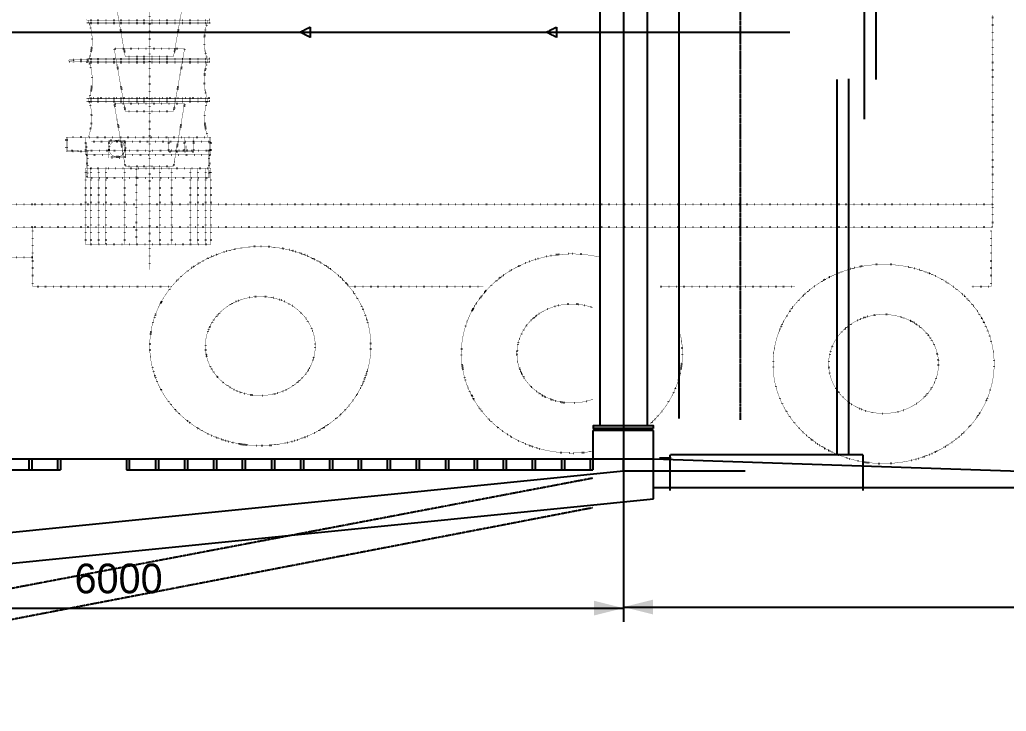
# Model space of a CAD drawing. Extents: x -326402 to 5111156, y -86404 to 1223589.
# Drawn here: x -51320 to -45074, y -39461 to -35084 of the extents above; entities that cross this region are included whole.
import ezdxf
from ezdxf.enums import TextEntityAlignment as Align

# ---------------------------------------------------------------- set-up
doc = ezdxf.new("R2010")
doc.units = 0
doc.header["$LTSCALE"] = 0.5
doc.header["$MEASUREMENT"] = 0
for name, pattern in [('ACAD_ISO07W100', [3, 0, -3]), ('CENTER', [2, 1.25, -0.25, 0.25, -0.25]), ('HIDDEN', [9.525, 6.35, -3.175])]:
    doc.linetypes.add(name, pattern=pattern)
for name, color, linetype in [('47', 7, 'Continuous'), ('51', 7, 'Continuous'), ('BCO', 4, 'Continuous'), ('truck', 7, 'ACAD_ISO07W100')]:
    doc.layers.add(name, color=color, linetype=linetype)

msp = doc.modelspace()

# ---------------------------------------------------------------- linework, layer by layer
at = {"layer": '47', "color": 8, "linetype": 'Continuous'}
for p, q in [((-47647.7, -31260.3), (-47647.7, -37652.3)), ((-47647.7, -31260.3), (-47647.7, -37652.3)), ((-45972.7, -35713.1), (-45972.7, -33058.1)), ((-45897.7, -35463.1), (-45897.7, -33058.1)), ((-46147.7, -35463.1), (-46147.7, -37838.1)), ((-46072.7, -35458.3), (-46072.7, -37838.1)), ((-47690.6, -37684.1), (-47690.6, -37864)), ((-47307, -37684.1), (-47690.6, -37684.1)), ((-47307, -37864), (-41887.1, -38044.6)), ((-47194.7, -37859.3), (-47269.7, -37859.3)), ((-54397.7, -38630.7), (-47497.7, -37939)), ((-54422.3, -38829.2), (-47307, -38115.9))]:
    msp.add_line(p, q, dxfattribs=at)
at = {"layer": '47', "color": 8, "linetype": 'HIDDEN'}
for p, q in [((-47497.7, -31260.3), (-47497.7, -38762)), ((-47347.7, -31260.3), (-47347.7, -37652.3)), ((-47147.7, -31260.3), (-47147.7, -37607.3)), ((-47201.5, -38064), (-47201.5, -37838.1)), ((-45983.4, -37838.1), (-47201.5, -37838.1)), ((-45983.4, -37838.1), (-45983.4, -38064)), ((-57884.8, -37864), (-47311.1, -37864)), ((-51814.7, -37864), (-51062.3, -37864)), ((-51262.7, -37864), (-51262.7, -37935.4)), ((-51243.5, -37864), (-51243.5, -37935.4)), ((-51080.9, -37864), (-51080.9, -37935.4)), ((-51062.3, -37864), (-51062.3, -37935.4)), ((-50644.4, -37864), (-49892, -37864)), ((-50644.4, -37864), (-50644.4, -37935.4)), ((-50625.8, -37864), (-50625.8, -37935.4)), ((-50460.2, -37864), (-50460.2, -37935.4)), ((-50441.6, -37864), (-50441.6, -37935.4)), ((-50276.6, -37864), (-50276.6, -37935.4)), ((-50258, -37864), (-50258, -37935.4)), ((-50092.4, -37864), (-50092.4, -37935.4)), ((-50073.2, -37864), (-50073.2, -37935.4)), ((-49910.6, -37864), (-49158.2, -37864)), ((-49910.6, -37864), (-49910.6, -37935.4)), ((-49910.6, -37864), (-49910.6, -37935.4)), ((-49892, -37864), (-49892, -37935.4)), ((-49892, -37864), (-49892, -37935.4)), ((-49726.4, -37864), (-49726.4, -37935.4)), ((-49707.8, -37864), (-49707.8, -37935.4)), ((-49542.8, -37864), (-49542.8, -37935.4)), ((-49524.2, -37864), (-49524.2, -37935.4)), ((-49358.6, -37864), (-49358.6, -37935.4)), ((-49339.4, -37864), (-49339.4, -37935.4)), ((-49176.8, -37864), (-49176.8, -37935.4)), ((-49176.8, -37864), (-48424.4, -37864)), ((-49176.8, -37864), (-49176.8, -37935.4)), ((-49158.2, -37864), (-49158.2, -37935.4)), ((-49158.2, -37864), (-49158.2, -37935.4)), ((-48992.6, -37864), (-48992.6, -37935.4)), ((-48974, -37864), (-48974, -37935.4)), ((-48809, -37864), (-48809, -37935.4)), ((-48790.4, -37864), (-48790.4, -37935.4)), ((-48624.8, -37864), (-48624.8, -37935.4)), ((-48605.6, -37864), (-48605.6, -37935.4)), ((-48443, -37864), (-48443, -37935.4)), ((-48443, -37864), (-47690.6, -37864)), ((-48443, -37864), (-48443, -37935.4)), ((-48424.4, -37864), (-48424.4, -37935.4)), ((-48424.4, -37864), (-48424.4, -37935.4)), ((-48258.8, -37864), (-48258.8, -37935.4)), ((-48240.2, -37864), (-48240.2, -37935.4)), ((-48075.2, -37864), (-48075.2, -37935.4)), ((-48056.6, -37864), (-48056.6, -37935.4)), ((-47891, -37864), (-47891, -37935.4)), ((-47871.8, -37864), (-47871.8, -37935.4)), ((-47709.2, -37864), (-47709.2, -37935.4)), ((-47690.6, -37864), (-47690.6, -37935.4)), ((-47497.7, -37939), (-47497.7, -37864)), ((-51062.3, -37935.4), (-51814.7, -37935.4)), ((-49892, -37935.4), (-50644.4, -37935.4)), ((-49158.2, -37935.4), (-49910.6, -37935.4)), ((-48424.4, -37935.4), (-49176.8, -37935.4)), ((-47690.6, -37935.4), (-48443, -37935.4)), ((-54397.7, -39255.3), (-47690.6, -37983.6)), ((-47307, -38044.6), (-32928.4, -38044.6)), ((-54397.7, -39460.8), (-47690.6, -38170.7))]:
    msp.add_line(p, q, dxfattribs=at)
at = {"layer": '47', "color": 8, "linetype": 'ACAD_ISO07W100'}
for p, q in [((-50497.3, -34091.5), (-50497.3, -36664.5)), ((-50721.9, -34919.7), (-50651.9, -35316.4)), ((-50275.8, -34919.7), (-50345.8, -35316.4)), ((-50895.1, -35086.6), (-50117.6, -35086.6)), ((-50884.2, -35088.2), (-50884.2, -35102.1)), ((-50128.4, -35088.2), (-50128.4, -35102.1)), ((-50895.1, -35103.7), (-50117.6, -35103.7)), ((-50895.1, -35106), (-50117.6, -35106)), ((-50721.9, -35266.8), (-50275.8, -35266.8)), ((-50721.9, -35266.8), (-50651.9, -35663.5)), ((-50275.8, -35266.8), (-50345.8, -35663.5)), ((-50892.2, -35338.4), (-51004.2, -35338.4)), ((-51003.3, -35338.5), (-50975.5, -35343.8)), ((-50895.1, -35332.2), (-50117.6, -35332.2)), ((-50895.1, -35334.6), (-50117.6, -35334.6)), ((-50892.2, -35337.2), (-50892.2, -35348.9)), ((-50884.5, -35335.3), (-50891.3, -35335.3)), ((-50884.2, -35339.2), (-50891.3, -35339.2)), ((-50884.2, -35347), (-50891.3, -35347)), ((-50884.2, -35336.1), (-50884.2, -35350.1)), ((-50884.2, -35336.1), (-50884.2, -35350.1)), ((-50651.9, -35316.4), (-50345.8, -35316.4)), ((-50128.4, -35336.1), (-50128.4, -35350.1)), ((-51005.1, -35347.6), (-50977.2, -35352.9)), ((-50892.2, -35347.7), (-50971.7, -35347.7)), ((-50895.1, -35351.6), (-50117.6, -35351.6)), ((-50895.1, -35353.9), (-50117.6, -35353.9)), ((-50884.5, -35350.9), (-50891.3, -35350.9)), ((-50117.6, -35580.2), (-50896.2, -35580.2)), ((-50895.1, -35580.2), (-50117.6, -35580.2)), ((-50895.1, -35582.5), (-50117.6, -35582.5)), ((-50884.2, -35584), (-50884.2, -35598)), ((-50128.4, -35584), (-50128.4, -35598)), ((-50895.1, -35599.5), (-50117.6, -35599.5)), ((-50895.1, -35601.9), (-50117.6, -35601.9)), ((-50721.9, -35613.9), (-50275.8, -35613.9)), ((-50721.9, -35613.9), (-50651.9, -36010.6)), ((-50275.8, -35613.9), (-50345.8, -36010.6)), ((-50651.9, -35663.5), (-50345.8, -35663.5)), ((-51024.8, -35918), (-51024.8, -35828.1)), ((-50905.5, -35828.1), (-51024.8, -35828.1)), ((-51020.2, -35918), (-51020.2, -35828.1)), ((-50903.9, -35828.1), (-50903.9, -35939.7)), ((-50899.3, -35828.1), (-50110.6, -35828.1)), ((-50377.4, -35828.1), (-50377.4, -35918)), ((-50278.8, -35828.1), (-50278.8, -35918)), ((-50218.5, -35828.1), (-50218.5, -35918)), ((-50115.2, -35939.7), (-50115.2, -35828.1)), ((-50110.6, -35828.1), (-50110.6, -35939.7)), ((-50903.9, -35894.7), (-50903.9, -35927.3)), ((-50899.3, -35867.8), (-50899.3, -35939.7)), ((-50864.4, -35855.6), (-50117.5, -35855.4)), ((-50754.9, -35848.9), (-50754.9, -35958.9)), ((-50651.1, -35848.9), (-50754.9, -35848.9)), ((-50754.9, -35886.9), (-50752.2, -35886.9)), ((-50716.9, -35848.9), (-50716.9, -35851.6)), ((-50689.1, -35848.9), (-50689.1, -35851.6)), ((-50665.2, -35852), (-50672.7, -35859.6)), ((-50651.1, -35886.9), (-50653.8, -35886.9)), ((-50651.1, -35958.9), (-50651.1, -35848.9)), ((-50270.2, -35882.4), (-50270.2, -35900.8)), ((-50260.9, -35882.4), (-50260.9, -35900.8)), ((-50117.5, -35855.4), (-50115.2, -35857.3)), ((-50903.9, -35918), (-51024.8, -35918)), ((-51020.2, -35911.8), (-50948.9, -35911.8)), ((-50948.9, -35911.8), (-50948.9, -35918)), ((-50903.9, -35939.7), (-50754.9, -35939.7)), ((-50895.7, -35911.8), (-50117.8, -35911.8)), ((-50895.7, -35939.7), (-50895.7, -36023.3)), ((-50891.1, -35911.8), (-50891.1, -36085.3)), ((-50754.9, -35914.8), (-50752.2, -35914.8)), ((-50751.8, -35938.6), (-50744.2, -35931.1)), ((-50741.9, -35952.7), (-50651.1, -35952.7)), ((-50741.9, -35958.9), (-50651.1, -35958.9)), ((-50689.1, -35952.7), (-50689.1, -35950)), ((-50651.1, -35914.8), (-50653.8, -35914.8)), ((-50651.1, -35939.7), (-50110.6, -35939.7)), ((-50218.5, -35911), (-50377.4, -35911)), ((-50377.4, -35918), (-50218.5, -35918)), ((-50122.5, -35911.8), (-50122.5, -36085.3)), ((-50117.8, -35939.7), (-50117.8, -36023.3)), ((-50903.1, -36023.3), (-50903.1, -36506.8)), ((-50903.1, -36023.3), (-50756.7, -36023.3)), ((-50869.5, -36023.3), (-50869.5, -36506.8)), ((-50821.1, -36023.3), (-50821.1, -36506.8)), ((-50773.8, -36023.3), (-50773.8, -36496.3)), ((-50760.3, -36023.3), (-50110.5, -36023.3)), ((-50655.6, -36023.3), (-50655.6, -36506.8)), ((-50651.9, -36010.6), (-50345.8, -36010.6)), ((-50581.2, -36506.8), (-50581.2, -36023.3)), ((-50432.4, -36023.3), (-50432.4, -36506.8)), ((-50358, -36023.3), (-50358, -36506.8)), ((-50239.8, -36023.3), (-50239.8, -36506.8)), ((-50192.5, -36023.3), (-50192.5, -36506.8)), ((-50144.1, -36023.3), (-50144.1, -36506.8)), ((-50110.5, -36023.3), (-50110.5, -36506.8)), ((-50895.7, -36035.8), (-50895.7, -36085.3)), ((-50895.7, -36085.3), (-50117.8, -36085.3)), ((-50117.8, -36035.6), (-50117.8, -36085.3)), ((-50110.5, -36506.8), (-50903.1, -36506.8)), ((-50773.8, -36490.2), (-50773.8, -36506.8))]:
    msp.add_line(p, q, dxfattribs=at)
at = {"layer": '47', "color": 4, "linetype": 'Continuous'}
msp.add_line((-57884.8, -35164), (-46444.2, -35164), dxfattribs=at)
at = {"layer": '47', "color": 9, "linetype": 'Continuous'}
msp.add_line((-47307, -38115.9), (-47307, -37684.1), dxfattribs=at)
at = {"layer": '47', "color": 8, "linetype": 'ACAD_ISO07W100'}
msp.add_circle((-50703, -35900.8), 51.1, dxfattribs=at)
for centre, radius, start, end in [((-50895.1, -35085.5), 1.16, 90, 270), ((-50885.8, -35088.2), 1.55, 0, 90), ((-50126.9, -35088.2), 1.55, 90, 180), ((-50117.6, -35085.5), 1.16, 270, 90), ((-50895.1, -35104.8), 1.16, 90, 270), ((-50885.8, -35102.1), 1.55, 270, 0), ((-51212, -35219.1), 351.4, 341.22104, 18.77896), ((-49800.6, -35219.1), 351.4, 161.22104, 198.77896), ((-50126.9, -35102.1), 1.55, 180, 270), ((-50117.6, -35104.8), 1.16, 270, 90), ((-51004.2, -35343.1), 4.65, 79.28824, 259.28824), ((-50976.3, -35348.4), 4.65, 259.28824, 79.28824), ((-50895.1, -35333.4), 1.16, 90, 270), ((-50889.5, -35337.2), 2.61, 131.98156, 228.01844), ((-50882.9, -35343.1), 9.26, 155.05826, 204.94174), ((-50889.5, -35348.9), 2.61, 131.98156, 228.01844), ((-50885.8, -35336.1), 1.55, 0, 90), ((-50885.8, -35336.1), 1.55, 0, 90), ((-50126.9, -35336.1), 1.55, 90, 180), ((-50117.6, -35333.4), 1.16, 270, 90), ((-50895.1, -35352.8), 1.16, 90, 270), ((-50885.8, -35350.1), 1.55, 270, 0), ((-50885.8, -35350.1), 1.55, 270, 0), ((-51212, -35467), 351.4, 341.22104, 18.77896), ((-49800.6, -35467), 351.4, 161.22104, 198.77896), ((-50126.9, -35350.1), 1.55, 180, 270), ((-50117.6, -35352.8), 1.16, 270, 90), ((-50895.1, -35581.3), 1.16, 90, 270), ((-50885.8, -35584), 1.55, 0, 90), ((-50126.9, -35584), 1.55, 90, 180), ((-50117.6, -35581.3), 1.16, 270, 90), ((-50895.1, -35600.7), 1.16, 90, 270), ((-50885.8, -35598), 1.55, 270, 0), ((-51215.2, -35705.9), 351.6, 339.661, 17.20513), ((-49798.3, -35708.3), 351.5, 162.37389, 199.92439), ((-50126.9, -35598), 1.55, 180, 270), ((-50117.6, -35600.7), 1.16, 270, 90)]:
    msp.add_arc(centre, radius, start, end, dxfattribs=at)
at = {"layer": '47', "color": 8, "linetype": 'Continuous'}
msp.add_3dface([(-47309.8, -37671.7), (-47687.3, -37671.7), (-47687.3, -37651.7), (-47309.8, -37651.7)], dxfattribs=at)
at = {"layer": '51', "linetype": 'Continuous'}
for p, q in [((-47497.7, -37939), (-46726.3, -37939)), ((-47497.7, -38663.1), (-47497.7, -38894.9)), ((-47497.7, -38801.2), (-33997.5, -38801.2))]:
    msp.add_line(p, q, dxfattribs=at)
at = {"layer": '51', "color": 8, "linetype": 'Continuous'}
msp.add_line((-53497.7, -38807.9), (-47497.7, -38807.9), dxfattribs=at)
at = {"layer": '51', "linetype": 'Continuous'}
for points in [[(-47685.2, -38761), (-47497.7, -38807.9), (-47685.2, -38854.7)], [(-47310.2, -38848), (-47497.7, -38801.2), (-47310.2, -38754.3)]]:
    msp.add_solid(points, dxfattribs=at)
at = {"layer": 'BCO', "color": 1, "linetype": 'CENTER'}
for p, q in [((-46758.2, -31072.2), (-46758.2, -37616.7)), ((-49480.2, -35132), (-49543.7, -35164)), ((-47921.2, -35132), (-47984.8, -35164)), ((-49480.2, -35195.9), (-49543.7, -35164)), ((-47921.2, -35195.9), (-47984.8, -35164))]:
    msp.add_line(p, q, dxfattribs=at)
at = {"layer": 'BCO', "color": 1, "linetype": 'Continuous'}
for p, q in [((-49480.2, -35132), (-49480.2, -35195.9)), ((-47921.2, -35132), (-47921.2, -35195.9))]:
    msp.add_line(p, q, dxfattribs=at)
at = {"layer": 'truck', "color": 8}
for p, q in [((-45161.5, -35055.7), (-45161.5, -36253.9)), ((-51236.5, -36253.9), (-53347.7, -36253.9)), ((-45161.5, -36253.9), (-51236.5, -36253.9)), ((-51236.5, -36771.8), (-51236.5, -36399.9)), ((-51236.5, -36589.9), (-51760, -36589.9)), ((-49236.2, -36771.8), (-48384.6, -36771.8)), ((-47263.9, -36771.8), (-46412.3, -36771.8))]:
    msp.add_line(p, q, dxfattribs=at)
for points in [[(-51236.5, -36397.2), (-53339.8, -36397.2), (-53339.8, -36268.8)], [(-45161.5, -36253.9), (-45161.5, -36397.2), (-51236.5, -36397.2)], [(-45291.5, -36771.8), (-45169, -36771.8), (-45169, -36418.6)], [(-51236.5, -36771.8), (-50357, -36771.8)]]:
    msp.add_lwpolyline(points, dxfattribs=at)
for points in [[(-45151.1, -37262.8, 0.054433), (-45164.6, -37139.9, 0.053505), (-45204.4, -37021.7, 0.051871), (-45269.1, -36912.8, 0.049878), (-45356.1, -36817.4, 0.047885), (-45462.2, -36739, 0.046179), (-45583.2, -36680.8, 0.044953), (-45714.6, -36644.9, 0.044315), (-45851.1, -36632.8, 0.044315), (-45987.7, -36644.9, 0.044953), (-46119, -36680.8, 0.046179), (-46240, -36739, 0.047885), (-46346.1, -36817.4, 0.049878), (-46433.2, -36912.8, 0.051871), (-46497.8, -37021.7, 0.053505), (-46537.7, -37139.9, 0.054433), (-46551.1, -37262.8, 0.054433), (-46537.7, -37385.7, 0.053505), (-46497.8, -37503.9, 0.051871), (-46433.2, -37612.8, 0.049878), (-46346.1, -37708.3, 0.047885), (-46240, -37786.7, 0.046179), (-46119, -37844.9, 0.044953), (-45987.7, -37880.7, 0.044315), (-45851.1, -37892.8, 0.044315), (-45714.6, -37880.7, 0.044953), (-45583.2, -37844.9, 0.046179), (-45462.2, -37786.7, 0.047885), (-45356.1, -37708.3, 0.049878), (-45269.1, -37612.8, 0.051871), (-45204.4, -37503.9, 0.053505), (-45164.6, -37385.7, 0.054433)], [(-46199, -37262.8, 0.054433), (-46192.3, -37323.9, 0.053505), (-46172.5, -37382.6, 0.051871), (-46140.4, -37436.8, 0.049878), (-46097.1, -37484.2, 0.047885), (-46044.4, -37523.1, 0.046179), (-45984.2, -37552.1, 0.044953), (-45919, -37569.9, 0.044315), (-45851.1, -37575.9, 0.044315), (-45783.3, -37569.9, 0.044953), (-45718, -37552.1, 0.046179), (-45657.9, -37523.1, 0.047885), (-45605.1, -37484.2, 0.049878), (-45561.9, -37436.8, 0.051871), (-45529.7, -37382.6, 0.053505), (-45509.9, -37323.9, 0.054433), (-45503.3, -37262.8, 0.054433), (-45509.9, -37201.8, 0.053505), (-45529.7, -37143, 0.051871), (-45561.9, -37088.9, 0.049878), (-45605.1, -37041.5, 0.047885), (-45657.9, -37002.5, 0.046179), (-45718, -36973.6, 0.044953), (-45783.3, -36955.8, 0.044315), (-45851.1, -36949.8, 0.044315), (-45919, -36955.8, 0.044953), (-45984.2, -36973.6, 0.046179), (-46044.4, -37002.5, 0.047885), (-46097.1, -37041.5, 0.049878), (-46140.4, -37088.9, 0.051871), (-46172.5, -37143, 0.053505), (-46192.3, -37201.8, 0.054433)]]:
    msp.add_lwpolyline(points, format="xyb", close=True, dxfattribs=at)
for centre, radius, start, end in [((-49799.9, -37278.2), 758.6, 100.12259, 110.41801), ((-49796.7, -37294.3), 774.9, 89.99077, 100.14041), ((-49796.5, -37294.3), 774.9, 79.85959, 90.00923), ((-49793.4, -37278.2), 758.6, 69.58199, 79.87741), ((-49810.5, -37250.2), 728.6, 110.40235, 120.97834), ((-49782.7, -37250.2), 728.6, 59.02166, 69.59765), ((-47827.5, -37325.3), 758.6, 100.12259, 110.41801), ((-47824.4, -37341.4), 774.9, 89.99077, 100.14041), ((-47824.1, -37341.4), 774.9, 79.85959, 90.00923), ((-47821, -37325.3), 758.6, 76.79593, 79.87741), ((-49830.5, -37217.2), 690.1, 120.9669, 131.93306), ((-49762.8, -37217.2), 690.1, 48.06694, 59.0331), ((-47838.1, -37297.3), 728.6, 110.40235, 120.97834), ((-49857.8, -37186.8), 649.2, 131.92848, 143.35031), ((-49735.4, -37186.8), 649.2, 36.64969, 48.07152), ((-47858.1, -37264.3), 690.1, 120.9669, 131.93306), ((-47885.4, -37234), 649.2, 131.92848, 143.35031), ((-49887.5, -37164.7), 612.2, 143.35522, 155.23252), ((-49798.2, -37213.4), 377, 100.12259, 110.41801), ((-49796.7, -37221.4), 385.1, 89.99077, 100.14041), ((-49796.6, -37221.4), 385.1, 79.85959, 90.00923), ((-49795, -37213.4), 377, 69.58199, 79.87741), ((-49705.8, -37164.7), 612.2, 24.76748, 36.64478), ((-49912.6, -37152.9), 584.4, 155.24809, 167.49894), ((-49813.4, -37183.1), 342.9, 120.9669, 131.93306), ((-49803.5, -37199.4), 362.1, 110.40235, 120.97834), ((-49789.7, -37199.4), 362.1, 59.02166, 69.59765), ((-49779.8, -37183.1), 342.9, 48.06694, 59.0331), ((-49680.6, -37152.9), 584.4, 12.50106, 24.75191), ((-47915.1, -37211.8), 612.2, 143.35522, 155.23252), ((-47831.2, -37246.6), 362.1, 110.40235, 120.97834), ((-47825.9, -37260.5), 377, 100.12259, 110.41801), ((-47824.3, -37268.5), 385.1, 89.99077, 100.14041), ((-47824.2, -37268.5), 385.1, 79.85959, 90.00923), ((-47822.6, -37260.5), 377, 69.58199, 79.87741), ((-49827, -37168), 322.6, 131.92848, 143.35031), ((-49766.2, -37168), 322.6, 36.64969, 48.07152), ((-47940.3, -37200.1), 584.4, 155.24809, 167.49894), ((-47841.1, -37230.2), 342.9, 120.9669, 131.93306), ((-49927.1, -37149.5), 569.5, 167.52329, 179.9861), ((-49854.3, -37151.1), 290.4, 155.24809, 167.49894), ((-49841.8, -37157), 304.2, 143.35522, 155.23252), ((-49751.5, -37157), 304.2, 24.76748, 36.64478), ((-49739, -37151.1), 290.4, 12.50106, 24.75191), ((-49666.2, -37149.5), 569.5, 0.0139, 12.47671), ((-47869.4, -37204.1), 304.2, 143.35522, 155.23252), ((-47854.7, -37215.1), 322.6, 131.92848, 143.35031), ((-49861.5, -37149.4), 283, 167.52329, 179.9861), ((-49731.8, -37149.4), 283, 0.0139, 12.47671), ((-47954.7, -37196.6), 569.5, 167.52329, 179.9861), ((-47881.9, -37198.3), 290.4, 155.24809, 167.49894), ((-47693.8, -37196.6), 569.5, 0.0139, 12.47671), ((-49927.1, -37149.2), 569.5, 180.0139, 192.47671), ((-49861.5, -37149.3), 283, 180.0139, 192.47671), ((-49731.8, -37149.3), 283, 347.52329, 359.9861), ((-49666.2, -37149.2), 569.5, 347.52329, 359.9861), ((-47889.1, -37196.5), 283, 167.52329, 179.9861), ((-49854.3, -37147.5), 290.4, 192.50106, 204.75191), ((-49739, -37147.5), 290.4, 335.24809, 347.49894), ((-47954.7, -37196.3), 569.5, 180.0139, 192.47671), ((-47889.1, -37196.4), 283, 180.0139, 192.47671), ((-47693.8, -37196.3), 569.5, 347.52329, 359.9861), ((-49912.6, -37145.7), 584.4, 192.50106, 204.75191), ((-49841.8, -37141.7), 304.2, 204.76748, 216.64478), ((-49751.5, -37141.7), 304.2, 323.35522, 335.23252), ((-49680.6, -37145.7), 584.4, 335.24809, 347.49894), ((-47881.9, -37194.7), 290.4, 192.50106, 204.75191), ((-49827, -37130.7), 322.6, 216.64969, 228.07152), ((-49766.2, -37130.7), 322.6, 311.92848, 323.35031), ((-47940.3, -37192.9), 584.4, 192.50106, 204.75191), ((-47869.4, -37188.8), 304.2, 204.76748, 216.64478), ((-47708.2, -37192.9), 584.4, 335.24809, 347.49894), ((-49887.5, -37133.9), 612.2, 204.76748, 216.64478), ((-49813.4, -37115.6), 342.9, 228.06694, 239.0331), ((-49779.8, -37115.6), 342.9, 300.9669, 311.93306), ((-49705.8, -37133.9), 612.2, 323.35522, 335.23252), ((-47854.7, -37177.8), 322.6, 216.64969, 228.07152), ((-49803.5, -37099.2), 362.1, 239.02166, 249.59765), ((-49798.2, -37085.3), 377, 249.58199, 259.87741), ((-49796.7, -37077.3), 385.1, 259.85959, 270.00923), ((-49796.6, -37077.3), 385.1, 269.99077, 280.14041), ((-49795, -37085.3), 377, 280.12259, 290.41801), ((-49789.7, -37099.2), 362.1, 290.40235, 300.97834), ((-47915.1, -37181.1), 612.2, 204.76748, 216.64478), ((-47841.1, -37162.7), 342.9, 228.06694, 239.0331), ((-47831.2, -37146.4), 362.1, 239.02166, 249.59765), ((-47733.4, -37181.1), 612.2, 323.35522, 335.23252), ((-49857.8, -37111.8), 649.2, 216.64969, 228.07152), ((-49735.4, -37111.8), 649.2, 311.92848, 323.35031), ((-47825.9, -37132.4), 377, 249.58199, 259.87741), ((-47824.3, -37124.4), 385.1, 259.85959, 270.00923), ((-47824.2, -37124.4), 385.1, 269.99077, 280.14041), ((-47822.6, -37132.4), 377, 280.12259, 290.41801), ((-49830.5, -37081.4), 690.1, 228.06694, 239.0331), ((-49762.8, -37081.4), 690.1, 300.9669, 311.93306), ((-47885.4, -37159), 649.2, 216.64969, 228.07152), ((-47763.1, -37159), 649.2, 311.92848, 323.35031), ((-47858.1, -37128.6), 690.1, 228.06694, 239.0331), ((-49810.5, -37048.5), 728.6, 239.02166, 249.59765), ((-49782.7, -37048.5), 728.6, 290.40235, 300.97834), ((-47838.1, -37095.6), 728.6, 239.02166, 249.59765), ((-49799.9, -37020.5), 758.6, 249.58199, 259.87741), ((-49796.7, -37004.4), 774.9, 259.85959, 270.00923), ((-49796.5, -37004.4), 774.9, 269.99077, 280.14041), ((-49793.4, -37020.5), 758.6, 280.12259, 290.41801), ((-47827.5, -37067.6), 758.6, 249.58199, 259.87741), ((-47824.4, -37051.5), 774.9, 259.85959, 270.00923), ((-47824.1, -37051.5), 774.9, 269.99077, 280.14041)]:
    msp.add_arc(centre, radius, start, end, dxfattribs=at)

# ---------------------------------------------------------------- texts
at = {"layer": '51', "color": 2, "linetype": 'Continuous'}
msp.add_text('6000', height=187.5, dxfattribs=at).set_placement((-50972.7, -38620.4), align=Align.MIDDLE_LEFT)

doc.saveas('drawing.dxf')
